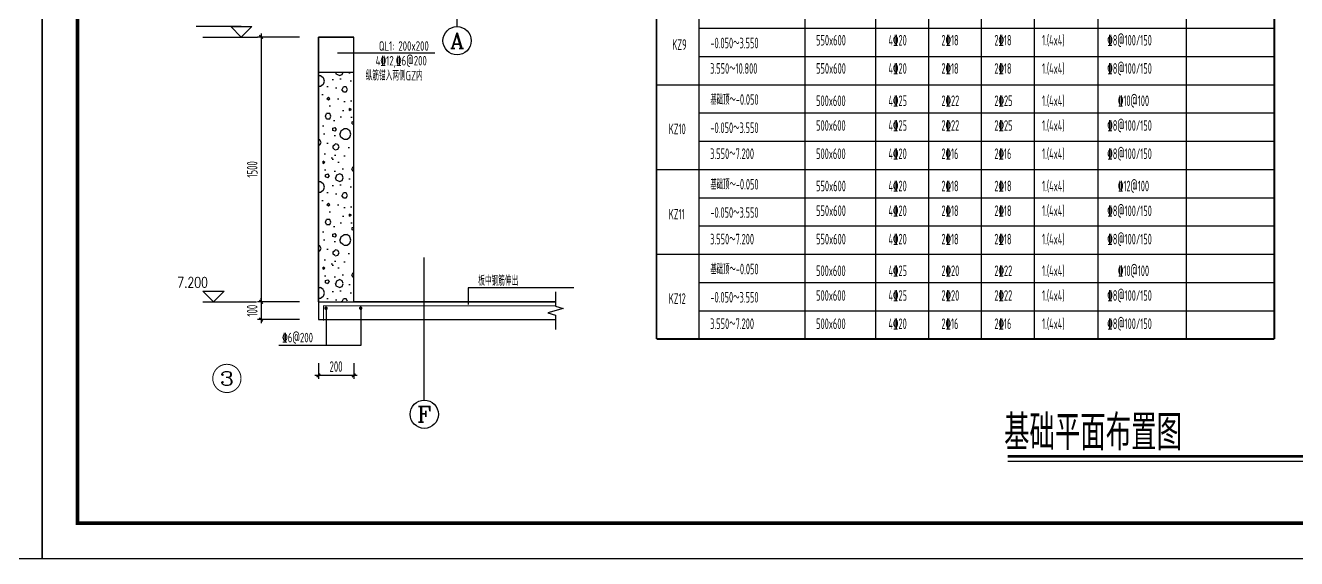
# Model space of a CAD drawing. Extents: x 127019 to 780419, y 327305 to 369305.
# Drawn here: x 304744 to 340751, y 327305 to 342403 of the extents above; entities that cross this region are included whole.
import ezdxf
from ezdxf.enums import TextEntityAlignment as Align

# ---------------------------------------------------------------- set-up
doc = ezdxf.new("R2010")
doc.units = 0
doc.header["$LTSCALE"] = 1000
doc.header["$MEASUREMENT"] = 0
doc.linetypes.add('ACAD_ISO04W100', pattern=[30.5, 24, -3, 0.5, -3])
doc.linetypes.add('DOTE', pattern=[2.42, 2, -0.2, 0.02, -0.2])
doc.layers.get('0').update_dxf_attribs({"linetype": 'CONTINUOUS'})
doc.layers.get('Defpoints').update_dxf_attribs({"linetype": 'CONTINUOUS'})
for name, color, linetype in [('AXIS_TEXT', 7, 'CONTINUOUS'), ('DIM', 3, 'CONTINUOUS'), ('DIM_SYMB', 3, 'CONTINUOUS'), ('DOTE', 8, 'DOTE'), ('PUB_DIM', 3, 'CONTINUOUS'), ('PUB_DWGN', 7, 'CONTINUOUS'), ('PUB_TEXT', 7, 'CONTINUOUS'), ('PUB_TITLE', 4, 'CONTINUOUS'), ('REIN', 1, 'CONTINUOUS'), ('T', 4, 'CONTINUOUS'), ('t-填充', 75, 'CONTINUOUS'), ('THIN', 7, 'CONTINUOUS'), ('WALL', 255, 'CONTINUOUS'), ('板钢筋标', 7, 'CONTINUOUS')]:
    doc.layers.add(name, color=color, linetype=linetype)
doc.styles.add('COMP', font='COMPLEX', dxfattribs={"bigfont": 'hztxt'})
doc.styles.add('COMPLEX', font='COMPLEX.shx')
doc.styles.get("Standard").update_dxf_attribs({"font": 'gbxwxt.shx', "bigfont": 'gbhzfs.shx'})
doc.styles.add('TSSD_Dimension', font='gbxwxt.shx', dxfattribs={"width": 0.7, "bigfont": 'gbhzfs.shx'})
doc.styles.add('TSSD_Rein', font='tssdeng.shx', dxfattribs={"width": 0.6, "bigfont": 'gbhzfs.shx'})
doc.styles.add('国标仿宋', font='SIMPLEX.shx', dxfattribs={"width": 0.75, "bigfont": 'gbhzfs.shx'})
doc.dimstyles.new('TSSD_100_100', dxfattribs={"dimtxt": 300, "dimasz": 100, "dimexe": 100, "dimexo": 250, "dimgap": 100, "dimtad": 1, "dimdec": 0, "dimzin": 0, "dimdsep": 46, "dimtxsty": 'TSSD_Dimension', "dimblk": 'ARCHTICK', "dimcen": 0, "dimdle": 100, "dimclrt": 7, "dimadec": 0, "dimazin": 0, "dimtfac": 1, "dimtdec": 0, "dimtix": 1, "dimtmove": 2, "dimatfit": 3, "dimfxl": 0, "dimtolj": 1, "dimtzin": 0, "dimarcsym": 0})

# ---------------------------------------------------------------- blocks, each defined once
blk = doc.blocks.new('_axiso')
blk.add_circle((0, 0), 0.5)
at = {"layer": 'AXIS_TEXT', "style": 'COMPLEX', "width": 1.041667}
blk.add_attdef('A', text='', height=0.56, dxfattribs=at).set_placement((-0.25, -0.28), (0.25, -0.28), align=Align.FIT)
blk = doc.blocks.new('_ArchTick')
at = {"color": 0, "linetype": 'ByBlock', "const_width": 0.4}
blk.add_lwpolyline([(-0.5, -0.5), (0.5, 0.5)], dxfattribs=at)
blk = doc.blocks.new('*D359')
at = {"layer": 'Defpoints', "color": 0, "transparency": 16777216}
for p in [(312758, 334575, 690), (311419, 334075), (312758, 334075, 690)]:
    blk.add_point(p, dxfattribs=at)
at = {"layer": 'DIM', "color": 0, "lineweight": -2, "transparency": 16777216}
for p, q in [((312508, 334575), (311319, 334575)), ((311419, 334575), (311419, 334675)), ((311419, 334575), (311419, 334075)), ((312508, 334075), (311319, 334075)), ((311419, 334075), (311419, 333975))]:
    blk.add_line(p, q, dxfattribs=at)
at = {"layer": 'DIM', "color": 0, "lineweight": -2, "transparency": 16777216, "xscale": 100, "yscale": 100, "zscale": 100}
for p, rotation in [((311419, 334575), 270), ((311419, 334075), 90)]:
    blk.add_blockref('_ArchTick', p, dxfattribs=dict(at, rotation=rotation))
at = {"layer": 'DIM', "color": 7, "transparency": 16777216, "insert": (311169, 334325), "char_height": 300, "attachment_point": 5, "rotation": 90, "style": 'TSSD_Dimension'}
blk.add_mtext('\\A1;100', dxfattribs=at)
blk = doc.blocks.new('*D360')
at = {"layer": 'Defpoints', "color": 0, "transparency": 16777216}
for p in [(312758, 342075), (311419, 334575), (312758, 334575)]:
    blk.add_point(p, dxfattribs=at)
at = {"layer": 'DIM', "color": 0, "lineweight": -2, "transparency": 16777216}
for p, q in [((312508, 342075), (311319, 342075)), ((311419, 342175), (311419, 334475)), ((312508, 334575), (311319, 334575))]:
    blk.add_line(p, q, dxfattribs=at)
at = {"layer": 'DIM', "color": 0, "lineweight": -2, "transparency": 16777216, "xscale": 100, "yscale": 100, "zscale": 100}
for p, rotation in [((311419, 342075), 90), ((311419, 334575), 270)]:
    blk.add_blockref('_ArchTick', p, dxfattribs=dict(at, rotation=rotation))
at = {"layer": 'DIM', "color": 7, "transparency": 16777216, "insert": (311169, 338325), "char_height": 300, "attachment_point": 5, "rotation": 90, "style": 'TSSD_Dimension'}
blk.add_mtext('\\A1;1500', dxfattribs=at)
blk = doc.blocks.new('_index1')
at = {"const_width": 0.035}
blk.add_lwpolyline([(-0.5, 0, 1), (0.5, 0, 1)], format="xyb", close=True, dxfattribs=at)
at = {"layer": 'PUB_DWGN', "style": 'COMP', "width": 2.333333}
blk.add_attdef('1', text='', height=0.5, dxfattribs=at).set_placement((-0.25, -0.25), (0.25, -0.25), align=Align.FIT)
blk = doc.blocks.new('*D361')
at = {"layer": 'Defpoints', "color": 0, "transparency": 16777216}
for p in [(313043, 333088, -55002), (314043, 333088, -55002), (313043, 332493)]:
    blk.add_point(p, dxfattribs=at)
at = {"layer": 'DIM', "color": 0, "lineweight": -2, "transparency": 16777216}
for p, q in [((313043, 332838), (313043, 332393)), ((314043, 332838), (314043, 332393)), ((314143, 332493), (312943, 332493))]:
    blk.add_line(p, q, dxfattribs=at)
at = {"layer": 'DIM', "color": 0, "lineweight": -2, "transparency": 16777216, "xscale": 100, "yscale": 100, "zscale": 100, "rotation": 180}
blk.add_blockref('_ArchTick', (313043, 332493), dxfattribs=at)
at = {"layer": 'DIM', "color": 0, "lineweight": -2, "transparency": 16777216, "xscale": 100, "yscale": 100, "zscale": 100}
blk.add_blockref('_ArchTick', (314043, 332493), dxfattribs=at)
at = {"layer": 'DIM', "color": 7, "transparency": 16777216, "insert": (313543, 332743), "char_height": 300, "attachment_point": 5, "style": 'TSSD_Dimension'}
blk.add_mtext('\\A1;200', dxfattribs=at)

msp = doc.modelspace()

# ---------------------------------------------------------------- hatches: boundary and pattern name
at = {"layer": 't-填充'}
h = msp.add_hatch(dxfattribs=at)
h.set_pattern_fill('AN32C', color=256, scale=1500, style=0)
h.set_pattern_definition([(0, (-772097.9, -56.1), (750, 1500), [0, -1500]), (0, (-772975.4, -258.6), (750, 1500), [0, -1500]), (0, (-772487.9, -273.6), (750, 1500), [0, -1500]), (0, (-771955.4, 168.9), (750, 1500), [0, -1500]), (0, (-772577.9, -348.6), (750, 1500), [0, -1500]), (0, (-771805.4, 1113.9), (750, 1500), [0, -1500]), (0, (-772262.9, 993.9), (750, 1500), [0, -1500]), (0, (-772022.9, 806.4), (750, 1500), [0, -1500]), (0, (-773245.4, 776.4), (750, 1500), [0, -1500]), (0, (-772510.4, 708.9), (750, 1500), [0, -1500]), (0, (-772795.4, 326.4), (750, 1500), [0, -1500]), (0, (-772780.4, -236.1), (750, 1500), [0, -1500]), (0, (-772217.9, -296.1), (750, 1500), [0, -1500]), (0, (-771805.4, 363.9), (750, 1500), [0, -1500]), (0, (-773207.9, 131.4), (750, 1500), [0, -1500]), (0, (-773080.4, 386.4), (750, 1500), [0, -1500]), (0, (-772495.4, 281.4), (750, 1500), [0, -1500]), (0, (-772705.4, 63.9), (750, 1500), [0, -1500]), (0, (-772825.4, 558.9), (750, 1500), [0, -1500]), (0, (-772637.9, 1121.4), (750, 1500), [0, -1500]), (0, (-773147.9, -183.6), (750, 1500), [0, -1500]), (0, (-772322.9, 813.9), (750, 1500), [0, -1500]), (0, (-773020.4, 836.4), (750, 1500), [0, -1500]), (0, (-773140.4, 1031.4), (750, 1500), [0, -1500]), (130.601294, (-771897.53, 644.23), (-3749.999965, 4500.000027), [65.8539, -27592.779]), (18.434949, (-772004.68, 672.8), (3750, 1499.999994), [67.7631, -9419.0698]), (90, (-772004.7, 608.5), (750, 1500), [64.2857, -2935.7142]), (161.56505, (-771940.4, 587.08), (-3750.000033, 1499.999893), [67.7631, -9419.0698]), (53.130102, (-771940.4, 587.08), (750, 1500), [71.4286, -7428.5714]), (135, (-771883.25, -177.2), (-750.0001, 1499.9999), [60.6091, -4182.0315]), (45, (-771968.96, -177.2), (750, 1500), [60.6091, -4182.0315]), (135, (-771926.1, -220.06), (-750.0001, 1499.9999), [60.6091, -4182.0315]), (45, (-771926.1, -220.06), (750, 1500), [60.6091, -4182.0315]), (116.56505, (-772604.7, 830), (-0.0001, 3000), [79.8596, -1597.1913]), (180, (-772640.4, 901.4), (-750, 1500), [85.7143, -1414.2857]), (63.43495, (-772761.8, 830), (1e-06, 3000), [79.8596, -1597.1913]), (116.56505, (-772726.1, 758.5), (-0.0001, 3000), [79.8596, -1597.1913]), (0, (-772726.1, 758.5), (750, 1500), [85.7143, -1414.2857]), (63.43495, (-772640.4, 758.5), (1e-06, 3000), [79.8596, -1597.1913]), (107.102728, (-772040.39, 322.8), (-2249.999919, 7500.0000288), [97.1534, -40707.258]), (143.972626, (-772068.96, 415.66), (-14249.99984, 10500.000003), [97.1534, -20305.0515]), (180, (-772147.5, 472.8), (-750, 1500), [92.8571, -1407.1428]), (36.027373, (-772318.96, 415.66), (14249.999915, 10499.999902), [97.1534, -20305.0515]), (71.56505, (-772347.53, 329.94), (2250.000015, 7499.999997), [90.3508, -9396.4821]), (107.102728, (-772318.96, 237.084), (-2249.999919, 7500.0000288), [97.1534, -40707.258]), (143.972626, (-772240.39, 179.94), (-14249.99984, 10500.000003), [97.1534, -20305.0515]), (0, (-772240.4, 180), (750, 1500), [92.8571, -1407.1428]), (36.027373, (-772147.53, 179.94), (14249.999915, 10499.999902), [97.1534, -20305.0515]), (71.56505, (-772068.96, 237.08), (2250.000015, 7499.999997), [90.3508, -9396.4821]), (150.255118, (-772026.1, 1022.8), (-2250.000005, 1499.99998), [57.5875, -12035.799]), (90, (-772076.1, 994.2), (750, 1500), [57.1429, -2942.857]), (29.744881, (-772076.1, 994.23), (2250, 1499.999993), [57.5875, -12035.799]), (116.56505, (-772376.1, -41.5), (-0.0001, 3000), [79.8596, -1597.1913]), (168.690067, (-772411.82, 29.94), (-6750.000012, 1499.999964), [72.8431, -15224.214]), (41.185925, (-772540.39, -5.77), (18749.999943, 16499.999905), [75.9296, -31814.5065]), (90, (-772540.4, -77.2), (750, 1500), [71.4286, -2928.5713]), (138.814074, (-772483.25, -127.2), (-18749.999723, 16500.0001545), [75.9296, -31814.5065]), (16.699244, (-772483.25, -127.2), (24749.9999575, 7499.9999645), [74.5736, -31246.3455]), (60.945396, (-772411.82, -105.77), (750.000003, 1499.9999955), [73.5402, -30813.3495]), (109.983106, (-773004.675, 587.084), (-3750.00002, 10499.9999887), [83.605, -35030.4945]), (155.556045, (-773033.247, 665.655), (-9750.0000463, 4499.9999106), [86.3075, -36162.8295]), (24.443955, (-773190.39, 665.655), (9750.000014, 4499.9999825), [86.3075, -36162.8295]), (70.0168934, (-773218.96, 587.084), (3750.0000173, 10499.9999904), [83.605, -35030.4945]), (109.983106, (-773190.39, 508.51), (-3750.00002, 10499.9999887), [83.605, -35030.4945]), (160.016893, (-773111.82, 479.94), (-3750.000019, 1499.999938), [83.605, -17473.4445]), (19.983107, (-773111.82, 479.94), (3749.999996, 1500.000004), [83.605, -17473.4445]), (70.0168934, (-773033.25, 508.51), (3750.0000173, 10499.9999904), [83.605, -35030.4945]), (122.005383, (-772447.53, 451.37), (-750.000103, 1499.999928), [67.3856, -14083.5861]), (18.434949, (-772547.53, 487.08), (3750, 1499.999994), [67.7631, -9419.0698]), (90, (-772547.5, 422.8), (750, 1500), [64.2857, -2935.7142]), (161.56505, (-772483.25, 401.37), (-3750.000033, 1499.999893), [67.7631, -9419.0698]), (54.462322, (-772483.25, 401.37), (5249.999997, 7499.999995), [61.4452, -25745.5305]), (116.56505, (-772883.2, 87.1), (-0.0001, 3000), [79.8596, -1597.1913]), (180, (-772919, 158.5), (-750, 1500), [78.5714, -1421.4285]), (59.036243, (-773040.39, 87.08), (750.000002, 1499.999993), [83.2993, -17409.555]), (120.963756, (-772997.53, 15.66), (-750.000102, 1499.999931), [83.2993, -17409.555]), (0, (-772997.5, 15.7), (750, 1500), [78.5714, -1421.4285]), (63.43495, (-772919, 15.7), (1e-06, 3000), [79.8596, -1597.1913])])
h.paths.add_polyline_path([(314042.9, 341075.1), (313042.9, 341075.1), (313042.9, 334575.1), (314042.9, 334575.1), (314042.9, 337275.1), (314042.9, 337335.6), (314021.7, 337318.7), (313986, 337304.8), (313996.6, 337341.6), (314042.9, 337378.5), (314042.9, 337575.1)])

# ---------------------------------------------------------------- linework, layer by layer
at = {"color": 0}
for p, q in [((326820.7, 362323.3), (326820.7, 333523.3)), ((328820.7, 362323.3), (328820.7, 333523.3)), ((330320.7, 362323.3), (330320.7, 333523.3)), ((331820.7, 362323.3), (331820.7, 333523.3)), ((333320.7, 362323.3), (333320.7, 333523.3)), ((335120.7, 362323.3), (335120.7, 333523.3)), ((323820.7, 362223.2), (323820.7, 333523.3)), ((323820.7, 342323.3), (340120.7, 342323.3)), ((323820.7, 341523.3), (340120.7, 341523.3)), ((322620.7, 340723.3), (340120.7, 340723.3)), ((323820.7, 339923.3), (340120.7, 339923.3)), ((323820.7, 339123.3), (340120.7, 339123.3)), ((322620.7, 338323.3), (328820.7, 338323.3)), ((328820.7, 338323.3), (340120.7, 338323.3)), ((323820.7, 337523.3), (340120.7, 337523.3)), ((323820.7, 336723.3), (340120.7, 336723.3)), ((322620.7, 335923.3), (328820.7, 335923.3)), ((328820.7, 335923.3), (340120.7, 335923.3)), ((323820.7, 335123.3), (340120.7, 335123.3)), ((323820.7, 334323.3), (340120.7, 334323.3))]:
    msp.add_line(p, q, dxfattribs=at)
at = {"layer": 'DIM_SYMB', "const_width": 70}
msp.add_lwpolyline([(332571.3, 330200.5), (343855.4, 330200.5)], dxfattribs=at)
at = {"layer": 'DIM_SYMB'}
msp.add_lwpolyline([(332571.3, 330060.5), (343858.2, 330060.5)], dxfattribs=at)
at = {"layer": 'DOTE', "linetype": 'ACAD_ISO04W100', "ltscale": 0.2}
for p, q in [((316970.4, 342370.1, -73738), (316970.4, 346409.3, -55001.7)), ((316042.7, 331791.6, -73836.8), (316042.7, 335830.8, -55100.5))]:
    msp.add_line(p, q, dxfattribs=at)
at = {"layer": 'PUB_DIM'}
for p, q in [((310858, 342375.1, -54410.7), (309578, 342375.1, -54410.7)), ((309769.3, 342075.1, -54410.7), (311321.2, 342075.1, -54410.7)), ((310558, 342375.1, -54410.7), (311158, 342375.1, -54410.7)), ((310858, 342075.1, -54410.7), (310558, 342375.1, -54410.7)), ((311158, 342375.1, -54410.7), (310858, 342075.1, -54410.7)), ((310069.3, 334575.1, -54410.7), (309769.3, 334875.1, -54410.7)), ((309769.3, 334875.1, -54410.7), (310369.3, 334875.1, -54410.7)), ((310369.3, 334875.1, -54410.7), (310069.3, 334575.1, -54410.7)), ((309769.3, 334575.1, -54410.7), (311285.8, 334575.1, -54410.7))]:
    msp.add_line(p, q, dxfattribs=at)
at = {"layer": 'PUB_TITLE'}
for points in [[(245819.2, 327305.3), (305219.2, 327305.3), (305219.2, 369305.3), (245819.2, 369305.3)], [(305219.2, 327305.3), (364619.2, 327305.3), (364619.2, 369305.3), (305219.2, 369305.3)]]:
    msp.add_lwpolyline(points, close=True, dxfattribs=at)
at = {"layer": 'PUB_TITLE', "const_width": 100}
msp.add_lwpolyline([(306219.2, 328305.3), (363619.2, 328305.3), (363619.2, 368305.3), (306219.2, 368305.3)], close=True, dxfattribs=at)
at = {"layer": 'REIN', "const_width": 30, "elevation": -98.8}
msp.add_lwpolyline([(319759, 334462.1), (313189.8, 334462.1), (313189.8, 334039.3)], dxfattribs=at)
at = {"layer": 'REIN', "const_width": 50, "elevation": -98.8}
for points in [[(313234.1, 334394.3, 1), (313284.1, 334394.3, 1)], [(314215.9, 334396, 1), (314265.9, 334396, 1)]]:
    msp.add_lwpolyline(points, format="xyb", close=True, dxfattribs=at)
at = {"layer": 'T', "color": 0}
msp.add_line((337620.7, 362323.3), (337620.7, 333523.3), dxfattribs=at)
at = {"layer": 'T', "color": 4, "const_width": 53.3}
for points in [[(322620.7, 363423.2), (322620.7, 333523.3)], [(340120.7, 363423.2), (340120.7, 333523.3)], [(322620.7, 333523.3), (340120.7, 333523.3)]]:
    msp.add_lwpolyline(points, dxfattribs=at)
at = {"layer": 'T', "color": 0}
msp.add_lwpolyline([(340120.7, 362323.3), (340120.7, 333523.3)], dxfattribs=at)
at = {"layer": 'THIN', "elevation": -54410.7}
msp.add_lwpolyline([(319759, 334855.1), (319759, 334455.1), (319979, 334385.1), (319539, 334265.1), (319759, 334195.1), (319759, 333795.1)], dxfattribs=at)
at = {"layer": 'WALL'}
for p, q in [((313042.9, 334575.1), (313042.9, 342075.1)), ((313042.9, 342075.1, -98.8), (314042.9, 342075.1, -98.8)), ((314042.9, 337575.1), (314042.9, 342075.1)), ((313042.9, 341075.1, -98.8), (314042.9, 341075.1, -98.8)), ((313042.9, 334575.1, -98.8), (319759, 334575.1, -98.8))]:
    msp.add_line(p, q, dxfattribs=at)
at = {"layer": 'WALL', "elevation": -98.8}
for points in [[(314042.9, 337275.1), (314042.9, 342075.1), (313042.9, 342075.1), (313042.9, 334075.1), (319759, 334075.1)], [(319759, 334575.1), (314042.9, 334575.1), (314042.9, 337275.1)]]:
    msp.add_lwpolyline(points, dxfattribs=at)
at = {"layer": '板钢筋标'}
for p, q in [((313585.4, 341624.4, -54410.7), (316342.6, 341624.4, -54410.7)), ((320277.4, 334972.6, -98.8), (317287.3, 334972.6, -98.8)), ((317287.3, 334972.6, -98.8), (317287.3, 334498.3, -98.8)), ((313259.1, 334397.8, -98.8), (313259.1, 333336.9, -98.8)), ((314240.9, 334396, -98.8), (314240.9, 333335.1, -98.8)), ((314240.9, 333341.6, -98.8), (311925.1, 333341.6, -98.8))]:
    msp.add_line(p, q, dxfattribs=at)

# ---------------------------------------------------------------- block references
at = {"layer": 'DIM', "xscale": 800, "yscale": 800, "zscale": 800}
msp.add_blockref('_axiso', (316970.4, 341970.1, -73738), dxfattribs=at).add_auto_attribs({'A': 'A'})
at = {"layer": 'DIM'}
ref = msp.add_blockref('_axiso', (316042.7, 331391.6, -73836.8), dxfattribs=dict(at, xscale=800, yscale=800, zscale=800))
ref.add_attrib('A', 'F', dxfattribs={"layer": 'AXIS_TEXT', "height": 448, "style": 'COMPLEX', "width": 1.171875}).set_placement((315842.7, 331167.6, -73836.8), (316242.7, 331167.6, -73836.8), align=Align.FIT)
at = {"layer": 'PUB_DIM'}
ref = msp.add_blockref('_index1', (310450.9, 332406.7, -54410.7), dxfattribs=dict(at, xscale=800, yscale=800, zscale=800))
ref.add_attrib('1', '3', dxfattribs={"layer": 'PUB_TEXT', "height": 400, "style": 'COMP', "width": 1.5}).set_placement((310250.9, 332206.7, -54410.7), (310650.9, 332206.7, -54410.7), align=Align.FIT)

# ---------------------------------------------------------------- texts
at = {"layer": 'PUB_DIM', "color": 7, "style": '国标仿宋', "width": 0.75}
msp.add_text('7.200', height=300, dxfattribs=at).set_placement((309479.3, 335126.8, -54410.7), align=Align.MIDDLE)
at = {"layer": 'PUB_TEXT'}
msp.add_text('基础平面布置图', height=1000, dxfattribs=at).set_placement((332464.4, 330375))
at = {"layer": 'T', "color": 0, "style": 'TSSD_Rein', "width": 0.6}
for s, p in [('550x600', (327140.7, 341834.3)), ('4%%13220', (329190.7, 341834.3)), ('2%%13218', (330690.7, 341834.3)), ('2%%13218', (332190.7, 341834.3)), ('1.(4x4)', (333540.7, 341834.3)), ('%%1328@100/150', (335390.7, 341834.3)), ('KZ9', (323067.9, 341711.6)), ('-0.050～3.550', (324146.4, 341755.1)), ('1.(4x4)', (333540.7, 341034.3)), ('%%1328@100/150', (335390.7, 341034.3)), ('3.550～10.800', (324140.7, 341034.3)), ('550x600', (327140.7, 341034.3)), ('4%%13220', (329190.7, 341034.3)), ('2%%13218', (330690.7, 341034.3)), ('2%%13218', (332190.7, 341034.3)), ('基础顶～-0.050', (324146.4, 340155.1)), ('500x600', (327140.7, 340120)), ('4%%13225', (329190.7, 340120)), ('2%%13222', (330690.7, 340120)), ('2%%13225', (332190.7, 340120)), ('1.(4x4)', (333540.7, 340120)), ('%%13210@100', (335690.7, 340120)), ('KZ10', (322967.9, 339321.9)), ('-0.050～3.550', (324146.4, 339355.1)), ('500x600', (327140.7, 339420)), ('4%%13225', (329190.7, 339420)), ('2%%13222', (330690.7, 339420)), ('2%%13225', (332190.7, 339420)), ('1.(4x4)', (333540.7, 339420)), ('%%1328@100/150', (335390.7, 339420)), ('3.550～7.200', (324140.7, 338620)), ('500x600', (327140.7, 338620)), ('4%%13220', (329190.7, 338620)), ('2%%13216', (330690.7, 338620)), ('2%%13216', (332190.7, 338620)), ('1.(4x4)', (333540.7, 338620)), ('%%1328@100/150', (335390.7, 338620)), ('基础顶～-0.050', (324146.4, 337755.1)), ('550x600', (327140.7, 337705.7)), ('4%%13220', (329190.7, 337705.7)), ('2%%13218', (330690.7, 337705.7)), ('2%%13218', (332190.7, 337705.7)), ('1.(4x4)', (333540.7, 337705.7)), ('%%13212@100', (335690.7, 337705.7)), ('KZ11', (322967.9, 336907.5)), ('-0.050～3.550', (324146.4, 336955.1)), ('550x600', (327140.7, 337005.8)), ('4%%13220', (329190.7, 337005.8)), ('2%%13218', (330690.7, 337005.8)), ('2%%13218', (332190.7, 337005.8)), ('1.(4x4)', (333540.7, 337005.8)), ('%%1328@100/150', (335390.7, 337001.8)), ('3.550～7.200', (324140.7, 336201.8)), ('550x600', (327140.7, 336201.8)), ('4%%13220', (329190.7, 336201.8)), ('2%%13218', (330690.7, 336201.8)), ('2%%13218', (332190.7, 336201.8)), ('1.(4x4)', (333540.7, 336201.8)), ('%%1328@100/150', (335390.7, 336201.8)), ('基础顶～-0.050', (324146.4, 335355.1)), ('500x600', (327140.7, 335305.7)), ('4%%13225', (329190.7, 335305.7)), ('2%%13220', (330690.7, 335305.7)), ('2%%13222', (332190.7, 335305.7)), ('1.(4x4)', (333540.7, 335305.7)), ('%%13210@100', (335690.7, 335305.7)), ('500x600', (327140.7, 334605.8)), ('4%%13225', (329190.7, 334605.8)), ('2%%13220', (330690.7, 334605.8)), ('2%%13222', (332190.7, 334605.8)), ('1.(4x4)', (333540.7, 334605.8)), ('%%1328@100/150', (335390.7, 334605.8)), ('KZ12', (322967.9, 334518.4)), ('-0.050～3.550', (324146.4, 334555.1)), ('%%1328@100/150', (335390.7, 333805.8)), ('3.550～7.200', (324140.7, 333805.8)), ('500x600', (327140.7, 333805.8)), ('4%%13220', (329190.7, 333805.8)), ('2%%13216', (330690.7, 333805.8)), ('2%%13216', (332190.7, 333805.8)), ('1.(4x4)', (333540.7, 333805.8))]:
    msp.add_text(s, height=300, dxfattribs=at).set_placement(p)
at = {"layer": '板钢筋标', "style": 'TSSD_Rein', "width": 0.7}
for s, p in [('QL1: 200x200', (314756.1, 341685.4, -54410.7)), ('4%%13212,%%1326@200', (314664.6, 341268.3, -54410.7)), ('纵筋锚入两侧GZ内', (314381, 340845.5, -54410.7)), ('板中钢筋伸出', (317569.3, 335033.6, -98.8)), ('%%1326@200', (312013.7, 333428.8, -98.8))]:
    msp.add_text(s, height=270, dxfattribs=at).set_placement(p)

# ---------------------------------------------------------------- dimensions: what is measured, and where the dimension line sits
at = {"layer": 'DIM'}
for p1, p2, distance, picture, middle in [((312758.3, 342075.1, -55100.5), (312758.3, 334575.1, -55100.5), -1339, '*D360', (311169.3, 338325.1, -55100.5)), ((312758.3, 334575.1, -54410.7), (312758.3, 334075.1, -54410.7), -1339, '*D359', (311169.3, 334325.1, -55100.5)), ((314042.9, 333087.9, -98.8), (313042.9, 333087.9, -98.8), 595.3, '*D361', (313542.9, 332742.6, 54902.9))]:
    dim = msp.add_aligned_dim(p1=p1, p2=p2, distance=distance, dimstyle='TSSD_100_100', override={"dimlfac": 0.2}, dxfattribs=at)
    dim.commit()
    dim.dimension.update_dxf_attribs({"geometry": picture, "text_midpoint": middle})

doc.saveas('drawing.dxf')
